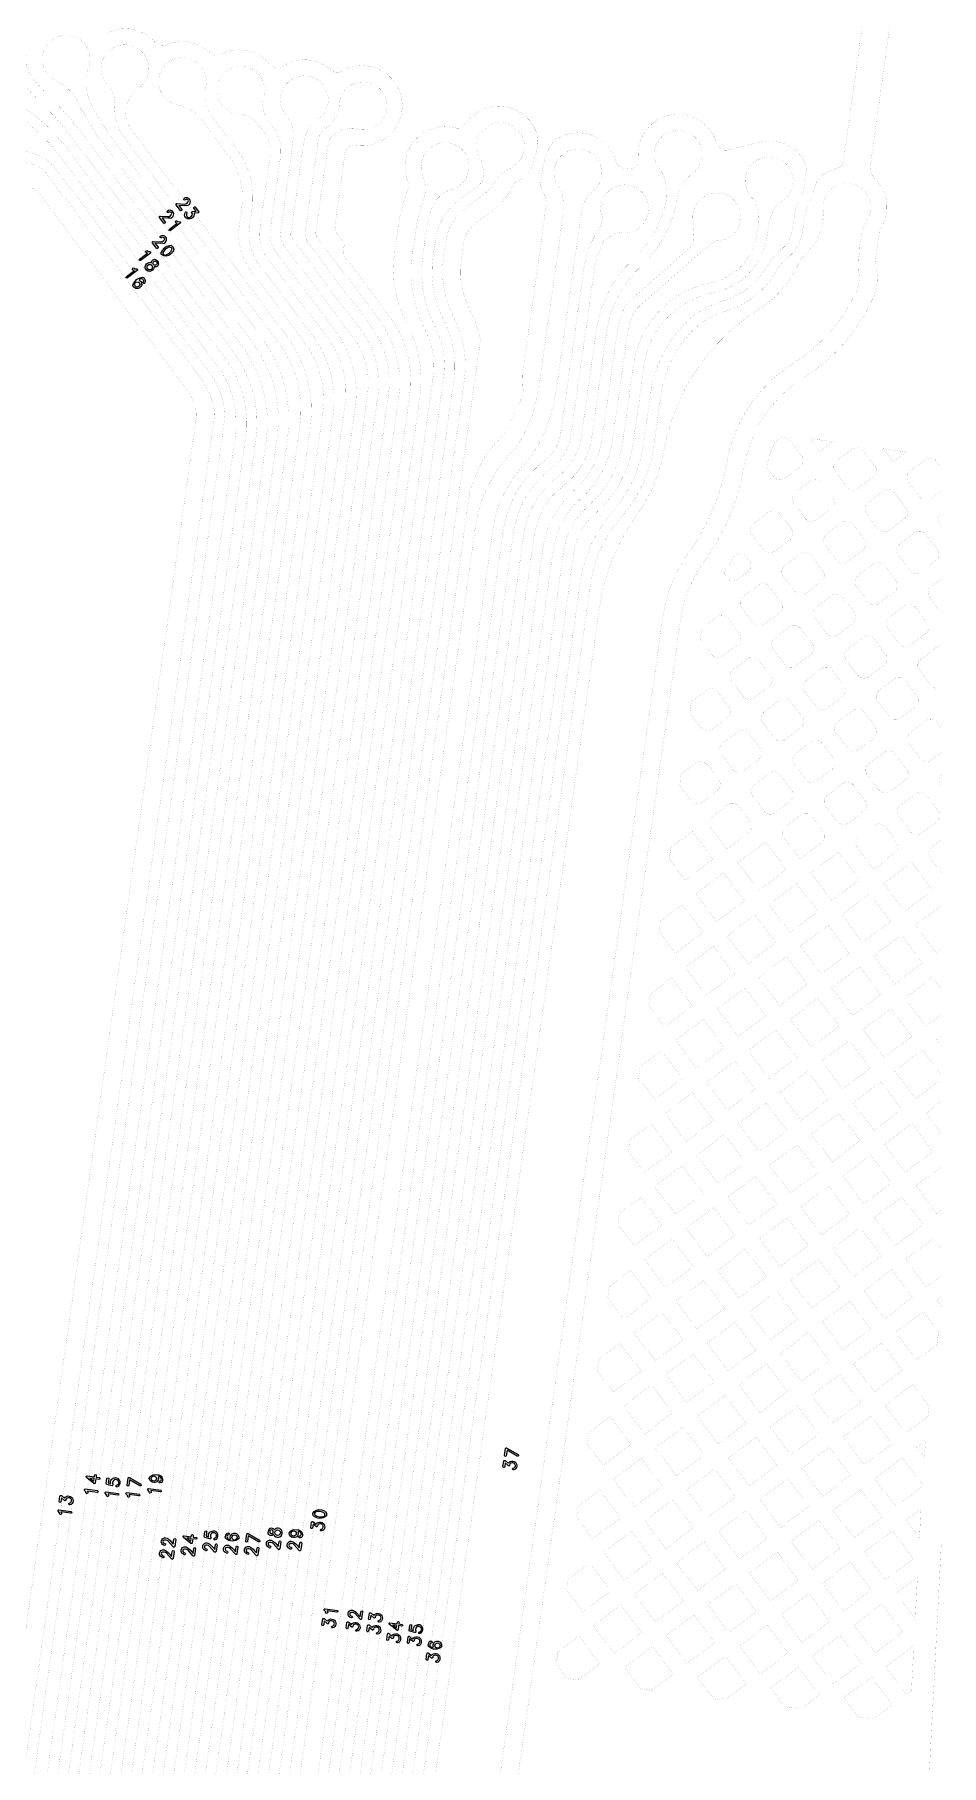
# Model space of a CAD drawing. Extents: x 150 to 463, y 50 to 272.
# Drawn here: x 237.95 to 253.57, y 217.17 to 246.99 of the extents above; entities that cross this region are included whole.
import ezdxf

# ---------------------------------------------------------------- set-up
doc = ezdxf.new("R2010")
doc.units = 0
doc.layers.add('a_area', color=4, linetype='Continuous')

# ---------------------------------------------------------------- blocks, each defined once
blk = doc.blocks.new('PAD_R4')
at = {"layer": 'a_area', "const_width": 0.5}
blk.add_lwpolyline([(0.25, 0, 1), (-0.25, 0, 1)], format="xyb", close=True, dxfattribs=at)

msp = doc.modelspace()

# ---------------------------------------------------------------- linework, layer by layer
at = {"layer": 'a_area'}
for p, q in [((240.271, 243.635), (240.407, 243.737)), ((239.756, 243.12), (239.892, 243.222)), ((239.531, 242.82), (239.667, 242.922)), ((238.902, 222.116), (238.967, 222.063)), ((240.573, 221.084), (240.638, 221.03)), ((244.12, 219.587), (244.185, 219.533))]:
    msp.add_line(p, q, dxfattribs=at)
at = {"layer": 'a_area', "const_width": 0.001}
for points in [[(222.079, 212.139), (222.079, 249.08), (253.574, 249.08), (253.574, 212.139), (222.079, 212.139), (222.079, 222.376), (222.331, 222.34), (222.487, 222.458), (222.126, 222.937), (222.079, 222.902)], [(251.315, 240.028), (251.485, 239.802), (251.711, 239.972)], [(251.711, 239.972), (251.315, 240.028)], [(252.576, 239.851), (252.746, 239.625), (252.971, 239.795)], [(252.971, 239.795), (252.576, 239.851)], [(253.574, 231.235), (253.574, 230.551)], [(253.574, 230.551), (253.426, 230.747), (252.947, 230.386), (253.308, 229.907), (253.574, 230.108)], [(253.574, 230.108), (253.574, 229.732), (253.489, 229.668), (253.574, 229.554), (253.574, 229.055)], [(253.574, 229.055), (253.249, 229.487), (252.77, 229.126), (253.13, 228.647), (253.574, 228.981)], [(253.574, 228.981), (253.574, 228.605), (253.311, 228.407), (253.574, 228.058), (253.574, 227.478), (253.134, 227.147), (253.495, 226.668), (253.574, 226.728)], [(253.574, 226.728), (253.574, 226.064)], [(253.574, 226.064), (253.436, 226.248), (252.957, 225.887), (253.318, 225.407), (253.574, 225.6)], [(253.574, 225.6), (253.574, 225.224), (253.499, 225.168), (253.574, 225.068), (253.574, 221.005), (253.109, 212.139), (245.599, 212.139)], [(253.305, 222.769), (253.144, 222.647)], [(253.144, 222.647), (253.28, 222.467)], [(253.223, 221.58), (252.967, 221.387)], [(253.197, 221.082), (253.223, 221.58)], [(252.967, 221.387), (253.197, 221.082)], [(253.161, 220.406), (252.79, 220.127)], [(253.123, 219.684), (253.161, 220.406)], [(252.79, 220.127), (253.123, 219.684)]]:
    msp.add_lwpolyline(points, dxfattribs=at)
for points in [[(252.355, 248.181), (251.886, 244.794, -0.254355), (251.79, 244.687, 0.057659), (251.64, 244.634, -0.021726), (251.616, 244.623, 0.238778), (251.393, 244.368, -0.099744), (251.295, 244.073, 0.095492), (251.22, 243.856), (251.183, 243.595, -0.198895), (250.909, 243.13, 0.107629), (250.757, 242.953, -0.199648), (249.842, 242.216, 0.090316), (249.409, 241.999, 0.167482), (248.76, 240.902), (248.618, 239.891, -0.147201), (248.053, 238.667, 0.147247), (247.531, 237.537), (243.962, 212.139)], [(245.599, 212.139), (249.08, 236.909, -0.126802), (249.502, 237.929, -0.015311), (249.509, 237.939, 0.112815), (250.179, 239.558, -0.105521), (250.521, 240.416, -0.038906), (250.539, 240.439, -0.028088), (250.547, 240.454, -0.103756), (251.209, 241.076, 0.143644), (252.391, 242.435, 0.181216), (252.434, 243.038, -0.055429), (252.432, 243.072), (252.505, 243.595, -0.061116), (252.518, 243.63, 0.362948), (252.425, 244.51, -0.198728), (252.351, 244.728), (252.82, 248.115, -0.357333), (252.972, 248.23), (253.574, 248.146), (253.574, 239.523)], [(238.354, 246.175, -2.598127), (238.864, 246.389)], [(240.385, 212.139), (244.41, 240.778, 0.198914), (244.055, 242.149), (243.283, 243.173, -0.20074), (243.266, 243.24), (243.286, 243.384), (243.173, 243.534, -0.16239), (243.126, 243.718), (243.301, 244.968, -0.441297), (243.497, 245.077, 1.409614), (243.242, 246.355, -0.328666), (243.062, 246.373, 0.345531), (242.212, 246.437, -0.387698), (242.008, 246.468, 0.356786), (241.153, 246.647, -0.324795), (240.975, 246.673, 0.307564), (240.212, 246.807, -0.333393), (240.033, 246.848, 0.347755), (239.193, 247.013, -0.328118)], [(236.681, 246.827, 0.149407), (236.789, 246.403, -0.050757), (236.797, 246.385, 0.124576), (237.322, 245.974, -0.127123), (238.491, 245.043), (241.229, 241.41, -0.198994), (241.583, 240.042), (237.661, 212.139), (237.479, 212.139), (241.404, 240.067, 0.198994), (241.085, 241.301), (238.347, 244.935, 0.127158), (237.248, 245.81, -0.122217), (236.663, 246.265, -0.174364), (236.617, 246.311, -0.03412), (236.608, 246.321, 0.138379), (236.259, 246.588)], [(237.802, 246.634, 0.202255), (237.883, 246.282, -0.115087), (237.904, 246.243, 0.024072), (238.223, 245.9, -0.038212), (238.734, 245.322), (241.517, 241.625, -0.19878), (241.939, 239.992), (238.024, 212.139), (237.843, 212.139), (241.761, 240.017, 0.198781), (241.373, 241.517), (238.59, 245.213, 0.038246), (238.098, 245.772, -0.024245), (237.764, 246.13, -0.137277), (237.725, 246.166, 0.143442), (237.44, 246.334, -0.021928), (237.404, 246.332)], [(239.236, 246.087, -3.175512), (239.706, 246.041)], [(238.864, 246.389, 0.193341), (238.923, 245.787, -0.063713), (238.928, 245.763, 0.028657), (239.248, 245.247), (241.851, 241.782, -0.198499), (242.306, 240.019), (238.387, 212.139), (238.206, 212.139), (242.128, 240.044, 0.198497), (241.707, 241.674), (239.101, 245.143, -0.028722), (238.77, 245.677, -0.106603), (238.744, 245.709, -0.027283), (238.7, 245.81, -0.002072), (238.68, 245.849, 0.137625), (238.354, 246.175)], [(240.462, 245.767, -2.931077), (240.884, 246.042)], [(241.497, 245.618, -3.208678), (241.885, 245.88)], [(238.569, 212.139), (242.518, 240.24, 0.198694), (242.142, 241.696), (239.492, 245.213, -0.183063), (239.331, 245.763, 0.16475), (239.236, 246.087)], [(239.706, 246.041, 0.171336), (239.523, 245.731, -0.096252), (239.509, 245.697, 0.161884), (239.635, 245.321), (242.286, 241.804, -0.198696), (242.696, 240.215), (238.751, 212.139), (238.569, 212.139)], [(240.884, 246.042, 0.170312), (240.943, 245.683, -0.131683), (240.964, 245.637), (241.428, 245.021, -0.198914), (241.696, 243.983), (241.651, 243.662, 0.19832), (241.815, 243.028), (242.738, 241.803, -0.198834), (243.091, 240.437), (239.114, 212.139), (238.932, 212.139)], [(242.312, 245.565, -3.202804), (242.776, 245.493)], [(243.196, 245.752, -3.09267), (243.485, 245.365)], [(238.932, 212.139), (242.913, 240.462, 0.198834), (242.594, 241.695), (241.672, 242.92, -0.198323), (241.473, 243.687), (241.518, 244.008, 0.198913), (241.284, 244.913), (240.812, 245.54, -0.123435), (240.78, 245.575, 0.156294), (240.462, 245.767)], [(241.885, 245.88, 0.168116), (241.95, 245.526), (242.02, 245.444, -0.215053), (242.185, 244.879), (242.007, 243.613, 0.198086), (242.103, 243.245), (243.147, 241.859, -0.199), (243.475, 240.59), (239.477, 212.139), (239.295, 212.139)], [(240.022, 212.139), (244.046, 240.77, 0.198847), (243.733, 241.979), (242.678, 243.378, -0.198919), (242.617, 243.614), (242.834, 245.16, -0.200968), (242.963, 245.376, 0.014353), (242.991, 245.398), (243.038, 245.434, -0.166947), (243.079, 245.482, -0.005042), (243.091, 245.492, 0.140065), (243.196, 245.752)], [(241.475, 212.139), (245.633, 241.731, 0.067843), (245.438, 242.275, -0.156349), (245.299, 243.083), (245.34, 243.379, -0.199025), (245.555, 243.743), (245.835, 243.955, 0.120692), (246.191, 244.389, -0.034911), (246.203, 244.406, -0.180988), (246.244, 244.446, 0.186325), (246.53, 244.729, -0.058071), (246.603, 244.996, 0.157053), (246.584, 245.333, -0.022517), (246.572, 245.357, 0.066875), (246.472, 245.512, 0.048422), (246.392, 245.582, -0.12165), (246.367, 245.612, 0.435499), (245.37, 245.444, -0.325109), (245.201, 245.38, 0.613269), (244.376, 244.467, -0.149605), (244.373, 244.291, 0.061644), (244.218, 243.717), (244.138, 243.124, 0.141499), (244.349, 242.036, -0.075484), (244.356, 242.015, -0.162151), (244.588, 240.753), (240.567, 212.139)], [(239.295, 212.139), (243.297, 240.615, 0.199), (243.003, 241.751), (241.959, 243.137, -0.198122), (241.829, 243.638), (242.007, 244.904, 0.214993), (241.884, 245.327), (241.715, 245.523, -0.052384), (241.7, 245.532, 0.12115), (241.497, 245.618)], [(239.659, 212.139), (243.687, 240.8, 0.198632), (243.434, 241.777), (242.246, 243.354, -0.198085), (242.186, 243.589), (242.4, 245.118, -0.097076), (242.399, 245.156, 0.194163), (242.312, 245.565)], [(242.776, 245.493, 0.139632), (242.602, 245.221, -0.033034), (242.591, 245.122, -0.097792), (242.578, 245.087), (242.364, 243.564, 0.197662), (242.39, 243.462), (243.578, 241.886, -0.198643), (243.865, 240.775), (239.84, 212.139), (239.659, 212.139)], [(243.78, 212.139), (247.353, 237.562, -0.147295), (247.919, 238.786, 0.147133), (248.439, 239.916), (248.583, 240.935, -0.168807), (249.299, 242.141, -0.090909), (249.792, 242.389, 0.199495), (250.599, 243.039, -0.107619), (250.801, 243.273, 0.198674), (251.005, 243.62), (251.042, 243.882, -0.095702), (251.139, 244.163, 0.119419), (251.219, 244.437), (251.242, 244.597, 0.183894), (251.181, 244.857, 0.321865), (250.424, 245.129), (249.879, 244.997, -0.240595), (249.749, 245.042, -0.093678), (249.694, 245.141, 0.90461), (248.353, 244.843, -0.479411), (248.186, 244.673, 0.023598), (248.121, 244.677, -0.334323), (247.975, 244.789, 0.477635), (246.99, 245.216, -0.057201), (246.925, 245.191, 0.13729), (246.706, 244.69), (246.665, 244.396, 0.04015), (246.688, 244.322, -0.088286), (246.694, 244.294, 0.027699), (246.732, 244.227, -0.141815), (246.768, 244.064), (246.443, 241.755, -0.133387), (246.444, 241.712, 0.006987), (246.426, 241.632), (246.366, 241.208, 0.022688), (246.361, 240.941, -0.22217), (246.269, 240.604, 0.007732), (246.228, 240.524, -0.035794), (246.104, 240.24, 0.003904), (246.088, 240.198, -0.152292), (246.059, 240.159, -0.060434), (245.934, 239.991, 0.023509), (245.772, 239.804, -0.047074), (245.75, 239.785, 0.05968), (245.447, 239.112), (241.656, 212.139)], [(245.64, 244.821, -2.880538), (246.13, 244.677)], [(237.451, 245.178, 0.165131), (237.807, 244.973, -0.114652), (237.849, 244.959, -0.145934), (238.247, 244.753, -0.076873), (238.267, 244.734), (240.941, 241.193, -0.117916), (241.218, 240.56, -0.079279), (241.221, 240.353), (237.256, 212.139), (237.075, 212.139), (241.043, 240.378, 0.079581), (241.04, 240.529, 0.117769), (240.798, 241.085), (238.137, 244.609, -0.027576), (238.13, 244.616, 0.148134), (237.821, 244.781, -0.11316), (237.777, 244.78, 0.164946), (237.378, 244.679, -0.194709), (237.091, 244.563)], [(243.485, 245.365, 0.161682), (243.174, 245.311), (243.07, 245.231, 0.199881), (243.012, 245.134), (242.795, 243.589, 0.198941), (242.822, 243.487), (243.876, 242.087, -0.198851), (244.224, 240.745), (240.203, 212.139), (240.022, 212.139)], [(248.745, 244.635, -2.734589), (249.275, 244.587)], [(244.623, 244.604, -2.551553), (245.1, 244.309, 0.248004), (244.771, 243.93, -0.120909), (244.754, 243.895, 0.03268), (244.703, 243.648), (244.636, 243.174, 0.15634), (244.844, 241.966, -0.095432), (245.003, 241.432, -0.051984), (244.989, 241.022), (240.93, 212.139), (240.748, 212.139)], [(247, 244.332, -2.695254), (247.533, 244.257)], [(250.34, 244.15, -3.167343), (250.812, 244.109)], [(240.748, 212.139), (244.811, 241.047, 0.051877), (244.824, 241.419, 0.094533), (244.684, 241.883, -0.156314), (244.458, 243.199), (244.524, 243.673, -0.063537), (244.665, 244.188, 0.170159), (244.629, 244.583, -0.066397), (244.623, 244.604)], [(241.111, 212.139), (245.175, 241.055, 0.156407), (245.004, 242.049, -0.156295), (244.814, 243.152), (244.856, 243.447, -0.19895), (245.261, 244.133), (245.565, 244.363, 0.056227), (245.66, 244.453, 0.162439), (245.64, 244.821)], [(246.13, 244.677, 0.14131), (245.921, 244.519, -0.05789), (245.908, 244.505, -0.048837), (245.817, 244.361, -0.066035), (245.673, 244.219), (245.369, 243.99, 0.198934), (245.034, 243.422), (244.992, 243.127, 0.156296), (245.164, 242.133, -0.156406), (245.353, 241.03), (241.293, 212.139), (241.111, 212.139)], [(242.69, 212.139), (246.379, 238.382, -0.198941), (246.953, 239.358, 0.198387), (247.371, 240.069), (247.629, 241.899, -0.172952), (248.268, 243.12, 0.164673), (248.841, 244.174, -0.135665), (248.84, 244.226, 0.142493), (248.745, 244.635)], [(249.275, 244.587, 0.162633), (249.029, 244.181, -0.063925), (249.021, 244.158, -0.166573), (248.39, 242.988, 0.172911), (247.807, 241.874), (247.549, 240.044, -0.198508), (247.061, 239.214, 0.198855), (246.557, 238.357), (242.872, 212.139), (242.69, 212.139)], [(237.884, 244.352, -0.131899), (238.014, 244.265), (240.551, 240.899, -0.117128), (240.736, 240.477, -0.047565), (240.737, 240.42), (236.762, 212.139)], [(241.838, 212.139), (245.543, 238.503, -0.156114), (246.158, 239.779, 0.0573), (246.321, 239.994, 0.097925), (246.636, 240.9), (247.061, 243.928, -0.080809), (247.061, 243.979, 0.154127), (247, 244.332)], [(247.533, 244.257, 0.155089), (247.377, 243.933, -0.077095), (247.363, 243.886), (246.937, 240.858, -0.097987), (246.583, 239.839, -0.057468), (246.378, 239.568, 0.155907), (245.845, 238.46), (242.146, 212.139), (241.838, 212.139)], [(247.734, 243.831, -4.066237), (248.026, 243.584)], [(249.313, 243.712, -3.31919), (249.675, 243.435)], [(243.417, 212.139), (247.064, 238.087, -0.180851), (247.485, 238.863, 0.180183), (248.083, 239.967), (248.273, 241.317, -0.320739), (249.601, 242.713, 0.320328), (250.393, 243.547), (250.424, 243.768, -0.118525), (250.422, 243.813, -0.012209), (250.429, 243.848, 0.137924), (250.34, 244.15)], [(250.812, 244.109, 0.182992), (250.613, 243.778, -0.078816), (250.603, 243.75), (250.571, 243.522, -0.320608), (249.634, 242.536, 0.320576), (248.451, 241.292), (248.262, 239.942, -0.180277), (247.603, 238.727, 0.180772), (247.242, 238.062), (243.598, 212.139), (243.417, 212.139)], [(242.327, 212.139), (246.023, 238.434, -0.198638), (246.736, 239.645, 0.198505), (247.015, 240.12), (247.414, 242.959, -0.118603), (247.7, 243.685, 0.054028), (247.734, 243.831)], [(243.054, 212.139), (246.707, 238.138, -0.180599), (247.248, 239.134, 0.180292), (247.727, 240.018), (247.985, 241.848, -0.040969), (248.045, 242.118, -0.135202), (248.264, 242.454), (249.291, 243.361), (249.313, 243.712)], [(248.026, 243.584, 0.11226), (247.757, 243.434, 0.089188), (247.592, 242.934), (247.193, 240.095, -0.198864), (246.843, 239.501, 0.198445), (246.201, 238.409), (242.509, 212.139), (242.327, 212.139)], [(249.675, 243.435), (249.441, 243.254), (248.383, 242.319, 0.135156), (248.217, 242.064, 0.040805), (248.163, 241.823), (247.905, 239.993, -0.180382), (247.366, 238.998, 0.180542), (246.886, 238.113), (243.235, 212.139), (243.054, 212.139)], [(253.574, 239.523), (253.478, 239.65, 0.353211), (253.309, 239.674), (253.036, 239.468, -0.055103), (253.031, 239.463, 0.407275), (253.009, 239.276), (253.205, 239.016, -0.055584), (253.21, 239.011, 0.406726), (253.397, 238.989), (253.574, 239.123)], [(253.574, 239.123), (253.574, 238.746, -0.018176), (253.572, 238.744, 0.407275), (253.551, 238.557), (253.574, 238.526), (253.574, 237.62), (253.4, 237.489, -0.055318), (253.395, 237.484, 0.407172), (253.373, 237.297), (253.569, 237.037, -0.049674), (253.574, 237.032), (253.574, 236.451, 0.182425), (253.483, 236.424), (253.223, 236.228, -0.055465), (253.218, 236.223, 0.407178), (253.196, 236.036), (253.392, 235.777, -0.055128), (253.397, 235.771, 0.382292), (253.574, 235.744), (253.574, 235.036)], [(253.574, 235.036), (253.498, 235.137, -0.055465), (253.493, 235.142, 0.407246), (253.306, 235.164), (253.046, 234.968, -0.055318), (253.041, 234.963, 0.407172), (253.019, 234.776), (253.215, 234.516, -0.055083), (253.22, 234.511, 0.407178), (253.407, 234.489), (253.574, 234.615)], [(253.574, 234.615), (253.574, 234.237, 0.3831), (253.561, 234.058), (253.574, 234.04), (253.574, 233.113), (253.411, 232.989, -0.055465), (253.405, 232.984, 0.407211), (253.384, 232.797), (253.574, 232.545), (253.574, 231.986), (253.124, 231.647), (253.485, 231.168), (253.574, 231.235)], [(253.28, 222.467, -0.002451), (253.305, 222.769)]]:
    msp.add_lwpolyline(points, format="xyb", dxfattribs=at)
for points in [[(244.171, 212.139), (247.68, 237.105, -0.123032), (248.339, 238.734, 0.115509), (248.785, 239.793, -0.214899), (250.445, 242.266, 0.143723), (251.106, 243.025, -0.118408), (251.265, 243.228, 0.189148), (251.545, 243.913, -1.595888), (252.272, 243.762, 0.105251), (252.16, 243.233, -0.040841), (252.159, 243.22, 0.060542), (252.147, 242.914, -0.163394), (252.11, 242.564, -0.148149), (250.999, 241.308, 0.211383), (249.874, 239.607, -0.115581), (249.232, 238.083, 0.122965), (248.774, 236.951), (245.287, 212.139)], [(250.562, 239.533), (250.684, 239.37, -0.055408), (250.689, 239.365, 0.406625), (250.876, 239.343), (251.136, 239.539, -0.054998), (251.141, 239.544, 0.406738), (251.163, 239.731), (250.956, 240.005, 0.346536), (250.79, 240.029), (250.701, 239.962, 0.061958)], [(251.748, 239.453), (251.944, 239.193, -0.055216), (251.95, 239.188, 0.406937), (252.136, 239.166), (252.397, 239.362, -0.055128), (252.402, 239.368, 0.407128), (252.424, 239.554), (252.218, 239.827, 0.353198), (252.049, 239.851), (251.775, 239.645, -0.055408), (251.77, 239.639, 0.406558)], [(251.03, 238.911), (251.226, 238.651, -0.055465), (251.231, 238.646, 0.407179), (251.418, 238.624), (251.677, 238.82, -0.055318), (251.683, 238.826, 0.406988), (251.704, 239.012), (251.509, 239.272, -0.055264), (251.503, 239.278, 0.406525), (251.317, 239.299), (251.057, 239.103, -0.055485), (251.051, 239.098, 0.406976)], [(252.29, 238.734), (252.486, 238.474, -0.055408), (252.491, 238.469, 0.406508), (252.678, 238.447), (252.938, 238.644, -0.055408), (252.943, 238.649, 0.406753), (252.965, 238.835), (252.769, 239.096, -0.054955), (252.764, 239.101, 0.406456), (252.577, 239.123), (252.317, 238.926, -0.055408), (252.312, 238.921, 0.406519)], [(250.311, 238.37), (250.507, 238.11, -0.055083), (250.512, 238.105, 0.407099), (250.699, 238.083), (250.959, 238.279, -0.054829), (250.964, 238.284, 0.406837), (250.986, 238.471), (250.79, 238.731, -0.055485), (250.785, 238.736, 0.406733), (250.598, 238.758), (250.338, 238.562, -0.070305), (250.333, 238.556, 0.406556)], [(251.571, 238.193), (251.767, 237.933, -0.055043), (251.773, 237.928, 0.406938), (251.959, 237.906), (252.219, 238.102, -0.055275), (252.224, 238.107, 0.406871), (252.246, 238.294), (252.05, 238.554, -0.05511), (252.045, 238.559, 0.40691), (251.858, 238.581), (251.598, 238.385, -0.055318), (251.593, 238.379, 0.406708)], [(252.831, 238.016), (253.027, 237.756, -0.055216), (253.033, 237.75, 0.406937), (253.219, 237.729), (253.48, 237.925, -0.055128), (253.485, 237.93, 0.406943), (253.507, 238.117), (253.311, 238.377, -0.055084), (253.305, 238.382, 0.40687), (253.119, 238.404), (252.858, 238.208, -0.055318), (252.853, 238.202, 0.406787)], [(249.858, 237.773, 0.765074), (250.047, 237.592), (250.24, 237.737, -0.054742), (250.246, 237.743, 0.406894), (250.267, 237.929), (250.213, 238, 0.520105), (249.993, 237.983, -0.014535)], [(250.853, 237.651), (251.049, 237.391, -0.055084), (251.054, 237.386, 0.406801), (251.24, 237.364), (251.5, 237.56, -0.055128), (251.506, 237.566, 0.40686), (251.527, 237.752), (251.331, 238.012, -0.055172), (251.326, 238.017, 0.407087), (251.139, 238.039), (250.88, 237.843, -0.055898), (250.874, 237.838, 0.406972)], [(252.113, 237.474), (252.309, 237.214, -0.055145), (252.314, 237.209, 0.406931), (252.501, 237.187), (252.761, 237.383, -0.055128), (252.766, 237.388, 0.406943), (252.788, 237.575), (252.592, 237.835, -0.055302), (252.586, 237.84, 0.406882), (252.4, 237.862), (252.14, 237.666, -0.055434), (252.135, 237.661, 0.406708)], [(250.134, 237.11), (250.33, 236.85, -0.055318), (250.335, 236.845, 0.407172), (250.522, 236.823), (250.782, 237.019, -0.055128), (250.787, 237.024, 0.406837), (250.809, 237.211), (250.613, 237.471, -0.055309), (250.607, 237.476, 0.40666), (250.421, 237.498), (250.161, 237.302, -0.055485), (250.156, 237.296, 0.406938)], [(251.394, 236.933), (251.59, 236.673, -0.055084), (251.595, 236.667, 0.406767), (251.782, 236.646), (252.042, 236.842, -0.054829), (252.047, 236.847, 0.406821), (252.069, 237.033), (251.873, 237.293, -0.055172), (251.868, 237.299, 0.407012), (251.681, 237.32), (251.421, 237.125, -0.055584), (251.416, 237.119, 0.407051)], [(252.654, 236.755), (252.851, 236.495, -0.055059), (252.856, 236.49, 0.407138), (253.042, 236.468), (253.302, 236.664, -0.055016), (253.308, 236.669, 0.407173), (253.329, 236.856), (253.133, 237.116, -0.055275), (253.128, 237.122, 0.407201), (252.941, 237.143), (252.681, 236.947, -0.055083), (252.676, 236.942, 0.407172)], [(249.417, 236.566), (249.611, 236.308, -0.055458), (249.617, 236.303, 0.406865), (249.803, 236.281), (250.063, 236.477, -0.055016), (250.068, 236.482, 0.406871), (250.09, 236.669), (249.894, 236.929, -0.055172), (249.889, 236.934, 0.406989), (249.702, 236.956), (249.444, 236.762)], [(250.676, 236.391), (250.871, 236.131, -0.055157), (250.877, 236.126, 0.406791), (251.063, 236.104), (251.323, 236.3, -0.055083), (251.329, 236.305, 0.406787), (251.35, 236.492), (251.154, 236.752, -0.054998), (251.149, 236.757, 0.406977), (250.962, 236.779), (250.703, 236.583, -0.055584), (250.697, 236.578, 0.407051)], [(251.936, 236.214), (252.132, 235.953, -0.055084), (252.137, 235.948, 0.406767), (252.324, 235.927), (252.584, 236.122, -0.055145), (252.589, 236.128, 0.406793), (252.611, 236.314), (252.415, 236.575, -0.055172), (252.409, 236.58, 0.407017), (252.223, 236.602), (251.963, 236.406, -0.055723), (251.957, 236.401, 0.406938)], [(249.957, 235.85), (250.153, 235.59, -0.055434), (250.158, 235.584, 0.406445), (250.345, 235.563), (250.605, 235.759, -0.054869), (250.61, 235.764, 0.407006), (250.632, 235.95), (250.436, 236.21, -0.055103), (250.43, 236.216, 0.407286), (250.244, 236.237), (249.984, 236.042, -0.055478), (249.979, 236.036, 0.40672)], [(251.217, 235.672), (251.413, 235.412, -0.055155), (251.419, 235.407, 0.406791), (251.605, 235.385), (251.865, 235.581, -0.055083), (251.87, 235.586, 0.406797), (251.892, 235.773), (251.696, 236.033, -0.05517), (251.691, 236.039, 0.407012), (251.504, 236.06), (251.244, 235.864, -0.055584), (251.239, 235.859, 0.407016)], [(252.478, 235.495), (252.673, 235.235, -0.055275), (252.679, 235.23, 0.407172), (252.865, 235.208), (253.125, 235.404, -0.055083), (253.131, 235.409, 0.407213), (253.152, 235.596), (252.956, 235.856, -0.055275), (252.951, 235.861, 0.407241), (252.764, 235.883), (252.505, 235.687, -0.055465), (252.499, 235.682, 0.407202)], [(249.24, 235.306), (249.434, 235.048, -0.055216), (249.44, 235.043, 0.406904), (249.626, 235.021), (249.886, 235.217, -0.05487), (249.891, 235.222, 0.406937), (249.913, 235.409), (249.717, 235.669, -0.05511), (249.712, 235.674, 0.406916), (249.525, 235.696), (249.267, 235.501)], [(250.498, 235.131), (250.695, 234.871, -0.055465), (250.7, 234.865, 0.407138), (250.887, 234.844), (251.147, 235.039, -0.055083), (251.152, 235.045, 0.406837), (251.174, 235.231), (250.977, 235.492, -0.055408), (250.972, 235.497, 0.40666), (250.785, 235.519), (250.525, 235.323, -0.055485), (250.52, 235.317, 0.406938)], [(251.759, 234.953), (251.955, 234.693, -0.055128), (251.96, 234.688, 0.407178), (252.147, 234.666), (252.407, 234.862, -0.055083), (252.412, 234.868, 0.407201), (252.434, 235.054), (252.238, 235.314, -0.055083), (252.232, 235.319, 0.407286), (252.046, 235.341), (251.786, 235.145, -0.055465), (251.781, 235.14, 0.407178)], [(249.78, 234.589), (249.976, 234.329, -0.055016), (249.981, 234.324, 0.407138), (250.168, 234.302), (250.428, 234.498, -0.055016), (250.433, 234.503, 0.407173), (250.455, 234.69), (250.259, 234.95, -0.055103), (250.253, 234.955, 0.407286), (250.067, 234.977), (249.807, 234.781, -0.055584), (249.802, 234.776, 0.407162)], [(251.04, 234.412), (251.236, 234.152, -0.055275), (251.241, 234.147, 0.407162), (251.428, 234.125), (251.688, 234.321, -0.055083), (251.693, 234.326, 0.407213), (251.715, 234.513), (251.519, 234.773, -0.055275), (251.514, 234.778, 0.407251), (251.327, 234.8), (251.067, 234.604, -0.055465), (251.062, 234.598, 0.407202)], [(249.063, 234.045), (249.257, 233.787, -0.055584), (249.262, 233.782, 0.407132), (249.449, 233.76), (249.709, 233.956, -0.055103), (249.714, 233.962, 0.40724), (249.736, 234.148), (249.54, 234.409, -0.055228), (249.535, 234.414, 0.407355), (249.348, 234.436), (249.09, 234.241)], [(252.3, 234.235), (252.496, 233.975, -0.055393), (252.502, 233.97, 0.407134), (252.688, 233.948), (252.948, 234.144, -0.055318), (252.953, 234.149, 0.407201), (252.975, 234.336), (252.779, 234.596, -0.055083), (252.774, 234.601, 0.407207), (252.587, 234.623), (252.327, 234.427, -0.055275), (252.322, 234.421, 0.407241)], [(250.322, 233.87), (250.518, 233.61, -0.055275), (250.523, 233.605, 0.407162), (250.71, 233.583), (250.969, 233.779, -0.055083), (250.975, 233.785, 0.407201), (250.996, 233.971), (250.801, 234.231, -0.055083), (250.795, 234.236, 0.407286), (250.608, 234.258), (250.349, 234.062, -0.055584), (250.343, 234.057, 0.407172)], [(251.582, 233.693), (251.778, 233.433, -0.055318), (251.783, 233.428, 0.407172), (251.97, 233.406), (252.23, 233.602, -0.055083), (252.235, 233.608, 0.407207), (252.257, 233.794), (252.061, 234.054, -0.055275), (252.055, 234.059, 0.407252), (251.869, 234.081), (251.609, 233.885, -0.055465), (251.604, 233.88, 0.407168)], [(252.842, 233.516), (253.038, 233.256, -0.055083), (253.043, 233.251, 0.407178), (253.23, 233.229), (253.49, 233.425, -0.055083), (253.495, 233.43, 0.407207), (253.517, 233.617), (253.321, 233.877, -0.055083), (253.315, 233.882, 0.407178), (253.129, 233.904), (252.869, 233.708, -0.055083), (252.864, 233.703, 0.407178)], [(249.603, 233.328), (249.881, 232.959), (250.251, 233.238, -0.055103), (250.256, 233.243, 0.407207), (250.278, 233.43), (250.082, 233.69, -0.055103), (250.077, 233.695, 0.407286), (249.89, 233.717), (249.63, 233.52, -0.05554), (249.624, 233.515, 0.407251)], [(250.863, 233.152), (251.142, 232.782), (251.511, 233.061, -0.055128), (251.516, 233.066, 0.407161), (251.538, 233.253), (251.342, 233.513, -0.055016), (251.337, 233.518, 0.407246), (251.15, 233.539), (250.89, 233.344, -0.055275), (250.885, 233.338, 0.407162)], [(252.123, 232.975), (252.402, 232.605), (252.771, 232.884, -0.055318), (252.776, 232.889, 0.407173), (252.798, 233.076), (252.602, 233.335, -0.055083), (252.597, 233.341, 0.40724), (252.41, 233.362), (252.15, 233.167, -0.055275), (252.145, 233.161, 0.407241)], [(252.603, 223.366), (252.963, 222.887), (253.344, 223.174, -0.001478), (253.363, 223.354), (253.082, 223.727)], [(249.373, 218.679), (249.651, 218.311), (249.737, 218.298), (249.737, 218.299, -0.113693), (249.871, 218.321), (249.89, 218.318), (250.214, 218.561), (249.853, 219.04)]]:
    msp.add_lwpolyline(points, format="xyb", close=True, dxfattribs=at)
at = {"layer": 'a_area'}
for points in [[(240.312, 243.904, 0.570578), (240.255, 243.923, -1), (240.237, 243.946)], [(240.388, 244.053, -0.64608), (240.401, 244.077), (240.531, 244.068, 0.34225), (240.6, 244.121)], [(240.432, 244.045), (240.484, 243.975, -1), (240.46, 243.957), (240.388, 244.053)], [(240.6, 244.121, 0.570578), (240.542, 244.139, -1), (240.524, 244.163)], [(240.733, 243.944), (240.693, 243.998, -1), (240.717, 244.016), (240.773, 243.94, -0.602424), (240.762, 243.916), (240.695, 243.911, -1.034183), (240.53, 243.882)], [(240.615, 243.838, 0.372877), (240.668, 243.898), (240.655, 243.915, -0.601247), (240.666, 243.939), (240.733, 243.944)], [(240.101, 243.836, -0.64608), (240.114, 243.86), (240.244, 243.852, 0.34225), (240.312, 243.904)], [(240.144, 243.828), (240.197, 243.758, -1), (240.173, 243.74), (240.101, 243.836)], [(240.385, 243.745, -1.522497), (240.412, 243.766), (240.449, 243.764, -0.705229), (240.457, 243.737), (240.289, 243.611, -1), (240.271, 243.635)], [(240.407, 243.737, -0.070513), (240.403, 243.738), (240.385, 243.745)], [(240.533, 243.902, -0.077176), (240.535, 243.907), (240.545, 243.926, -1), (240.572, 243.911, 0.63786), (240.615, 243.838)], [(239.978, 243.401, -0.64608), (239.991, 243.425), (240.121, 243.416, 0.342041), (240.189, 243.468)], [(240.021, 243.393), (240.074, 243.323, -1), (240.05, 243.305), (239.978, 243.401)], [(240.189, 243.468, 0.57086), (240.132, 243.487, -1), (240.114, 243.511)], [(240.299, 243.354, -0.515628), (240.33, 243.245), (240.295, 243.208, -0.397534), (240.132, 243.197), (240.125, 243.223)], [(239.869, 243.231, -1.522963), (239.897, 243.251), (239.934, 243.249, -0.698375), (239.942, 243.222), (239.774, 243.096, -1), (239.756, 243.12)], [(239.854, 242.99, -0.455621), (239.959, 243.055, -0.48743), (240.029, 243.114)], [(240.029, 243.114, -0.463556), (240.07, 243.002, -0.322238), (240.01, 242.987, -0.994723), (239.854, 242.983, -0.129034), (239.854, 242.99)], [(239.892, 243.222, -0.067534), (239.888, 243.223), (239.869, 243.231)], [(240.317, 243.288, 0.506707), (240.261, 243.323), (240.22, 243.301), (240.198, 243.285), (240.166, 243.251, 0.507255), (240.184, 243.188)], [(239.645, 242.931, -1.522963), (239.672, 242.952), (239.709, 242.949, -0.698375), (239.717, 242.923), (239.549, 242.796, -1), (239.531, 242.82)], [(239.667, 242.922, -0.067534), (239.663, 242.923), (239.645, 242.931)], [(239.849, 242.707, -1.486942), (239.831, 242.735, 0.775184), (239.747, 242.754)], [(239.747, 242.754, -0.047633), (239.749, 242.753, -0.581967), (239.766, 242.633)], [(239.766, 242.633, -0.603098), (239.64, 242.67, -0.128604), (239.64, 242.677)], [(246.046, 222.505), (246.063, 222.624, -0.542646), (246.085, 222.634), (246.281, 222.52, -1), (246.266, 222.494), (246.089, 222.597)], [(246.089, 222.597), (246.076, 222.501, -1), (246.046, 222.505)], [(239.922, 222.116, -0.374445), (240.066, 222.172, -0.585403), (240.143, 222.045, -0.205627), (240.134, 222.038), (240.113, 222.032)], [(246.019, 222.314), (246.032, 222.407, -0.603455), (246.057, 222.416), (246.108, 222.372, -1.209461), (246.225, 222.262)], [(246.058, 222.376), (246.049, 222.31, -1), (246.019, 222.314)], [(246.216, 222.368, 0.373087), (246.137, 222.362), (246.134, 222.341, -0.603455), (246.109, 222.332), (246.058, 222.376)], [(246.225, 222.262), (246.204, 222.257, -1), (246.196, 222.285, 0.637625), (246.216, 222.368)], [(238.808, 221.903, -0.708135), (238.821, 221.928), (239.029, 221.899, -1), (239.025, 221.869), (238.857, 221.893)], [(238.867, 221.871, -1.522871), (238.833, 221.876), (238.808, 221.903)], [(238.857, 221.893, -0.06787), (238.859, 221.89), (238.867, 221.871)], [(239.165, 221.853, -0.708135), (239.178, 221.878), (239.386, 221.849, -1), (239.381, 221.819), (239.214, 221.843)], [(239.183, 222.023), (239.195, 222.107, -1), (239.224, 222.103), (239.214, 222.032), (239.259, 222.021, -0.523102), (239.338, 222.119)], [(239.38, 222.076, 0.82018), (239.297, 222.009, -0.738814), (239.282, 221.985), (239.194, 222.006, -0.393889), (239.183, 222.023)], [(239.367, 221.965, -1), (239.36, 221.994, 0.637678), (239.38, 222.076)], [(239.542, 221.994), (239.559, 222.113, -0.542646), (239.581, 222.123), (239.777, 222.009, -1), (239.762, 221.983), (239.585, 222.086)], [(239.585, 222.086), (239.572, 221.99, -1), (239.542, 221.994)], [(239.899, 221.913, -0.708135), (239.912, 221.938), (240.12, 221.909, -1), (240.116, 221.879), (239.948, 221.902)], [(239.958, 221.881, -1.522871), (239.923, 221.885), (239.899, 221.913)], [(240.074, 222.138, -0.595793), (240.001, 222.038, -0.357795), (239.923, 222.11, -0.09746), (239.922, 222.116)], [(239.948, 221.902, -0.06787), (239.95, 221.899), (239.958, 221.881)], [(240.113, 222.032, -1.486735), (240.12, 222.065, 0.77583), (240.074, 222.138)], [(238.371, 221.712), (238.384, 221.805, -0.603455), (238.409, 221.814), (238.46, 221.77, -1.205811), (238.577, 221.66)], [(238.41, 221.774), (238.401, 221.708, -1), (238.371, 221.712)], [(238.568, 221.766, 0.372856), (238.489, 221.76), (238.486, 221.739, -0.603455), (238.461, 221.73), (238.41, 221.774)], [(238.577, 221.66), (238.556, 221.655, -1), (238.548, 221.684, 0.637678), (238.568, 221.766)], [(239.223, 221.821, -1.522871), (239.189, 221.826), (239.165, 221.853)], [(239.214, 221.843, -0.06787), (239.216, 221.84), (239.223, 221.821)], [(239.526, 221.841, -0.708135), (239.539, 221.866), (239.747, 221.837, -1), (239.743, 221.807), (239.575, 221.831)], [(239.585, 221.809, -1.522871), (239.55, 221.814), (239.526, 221.841)], [(239.575, 221.831, -0.06787), (239.577, 221.828), (239.585, 221.809)], [(238.353, 221.543, -0.708135), (238.366, 221.568), (238.574, 221.538, -1), (238.57, 221.509), (238.402, 221.532)], [(238.411, 221.51, -1.522871), (238.377, 221.515), (238.353, 221.543)], [(238.402, 221.532, -0.06787), (238.404, 221.529), (238.411, 221.51)], [(242.708, 221.262), (242.721, 221.355, -0.603455), (242.746, 221.364), (242.797, 221.32, -1.209461), (242.913, 221.21)], [(242.747, 221.324), (242.737, 221.257, -1), (242.708, 221.262)], [(242.742, 221.504, -0.384843), (242.89, 221.567, -0.47451), (242.977, 221.465)], [(242.977, 221.465, -0.401574), (242.748, 221.471), (242.742, 221.498, -0.09746), (242.742, 221.504)], [(242.905, 221.316, 0.373087), (242.826, 221.31), (242.823, 221.289, -0.603455), (242.798, 221.28), (242.747, 221.324)], [(242.913, 221.21), (242.893, 221.204, -1), (242.885, 221.233, 0.637625), (242.905, 221.316)], [(240.131, 221.014, -0.687973), (240.242, 221.072), (240.269, 221.051, -0.051278), (240.272, 221.049), (240.337, 220.975)], [(240.188, 220.956, -0.325508), (240.132, 221.006, -0.1371), (240.131, 221.014)], [(240.164, 221.04, 0.570256), (240.192, 220.986, -1), (240.188, 220.956)], [(240.337, 220.975), (240.349, 221.061, -1), (240.379, 221.057), (240.362, 220.938, -0.647358), (240.336, 220.93), (240.25, 221.028, 0.340926), (240.164, 221.04)], [(240.844, 220.925, -0.537233), (240.93, 220.997, -0.132538), (241.051, 220.886)], [(240.87, 221.108), (240.882, 221.192, -1), (240.912, 221.188), (240.902, 221.117), (240.946, 221.106, -0.523102), (241.026, 221.204)], [(241.067, 221.161, 0.82018), (240.984, 221.094, -0.738814), (240.969, 221.07), (240.882, 221.091, -0.393889), (240.87, 221.108)], [(241.051, 220.886), (241.063, 220.972, -1), (241.093, 220.968), (241.076, 220.849, -0.647166), (241.05, 220.842), (240.964, 220.939, 0.341906), (240.878, 220.951)], [(241.055, 221.05, -1), (241.047, 221.079, 0.637678), (241.067, 221.161)], [(241.471, 221.077, -0.42081), (241.24, 221.078), (241.234, 221.104, -0.09746), (241.234, 221.11)], [(241.281, 221.169, -1.487019), (241.274, 221.136, 0.775121), (241.321, 221.063)], [(241.629, 221.122), (241.615, 221.025, -1), (241.586, 221.03)], [(241.586, 221.03), (241.602, 221.148, -0.542646), (241.625, 221.159), (241.821, 221.045, -1), (241.806, 221.019), (241.629, 221.122)], [(241.941, 220.974, -0.537233), (242.027, 221.046, -0.132538), (242.147, 220.934)], [(241.975, 220.999, 0.571291), (242.003, 220.946, -1.541042), (241.983, 220.919), (241.964, 220.931, -0.079141), (241.961, 220.934, -0.290734), (241.949, 220.948), (241.942, 220.966, -0.139173), (241.941, 220.974)], [(242.068, 221.142, -0.644263), (241.97, 221.176, -0.099457), (241.97, 221.182)], [(242.147, 220.934), (242.16, 221.021, -1), (242.189, 221.017), (242.173, 220.898, -0.647166), (242.146, 220.89), (242.06, 220.988, 0.341906), (241.975, 220.999)], [(242.056, 221.207, 0.610179), (242.004, 221.209), (242, 221.18)], [(242.301, 220.953, -0.537233), (242.387, 221.025, -0.132538), (242.508, 220.913)], [(242.484, 221.191, -0.595793), (242.411, 221.092, -0.357795), (242.332, 221.163, -0.09746), (242.332, 221.169)], [(242.332, 221.169, -0.374445), (242.476, 221.225, -0.585403), (242.553, 221.098, -0.205627), (242.543, 221.091), (242.523, 221.085)], [(242.508, 220.913), (242.52, 221, -1), (242.55, 220.996), (242.533, 220.877, -0.647166), (242.507, 220.869), (242.421, 220.967, 0.341906), (242.335, 220.978)], [(242.523, 221.085, -1.486735), (242.53, 221.118, 0.77583), (242.484, 221.191)], [(240.101, 220.806, -0.537233), (240.187, 220.878, -0.132538), (240.308, 220.767)], [(240.135, 220.832, 0.571291), (240.163, 220.778, -1.541042), (240.143, 220.752), (240.125, 220.763, -0.079141), (240.121, 220.766, -0.290734), (240.11, 220.78), (240.102, 220.798, -0.139173), (240.101, 220.806)], [(240.308, 220.767), (240.32, 220.853, -1), (240.35, 220.849), (240.333, 220.73, -0.647166), (240.307, 220.722), (240.221, 220.82, 0.341906), (240.135, 220.832)], [(240.472, 220.858, -0.537233), (240.558, 220.93, -0.132538), (240.678, 220.818)], [(240.506, 220.884, 0.571291), (240.534, 220.83, -1.541042), (240.514, 220.803), (240.495, 220.815, -0.079141), (240.492, 220.818, -0.290734), (240.48, 220.832), (240.473, 220.85, -0.139173), (240.472, 220.858)], [(240.678, 220.818), (240.691, 220.905, -1), (240.72, 220.901), (240.704, 220.782, -0.647166), (240.677, 220.774), (240.591, 220.872, 0.341906), (240.506, 220.884)], [(240.878, 220.951, 0.571291), (240.906, 220.897, -1.541042), (240.886, 220.871), (240.868, 220.882, -0.079141), (240.864, 220.885, -0.290734), (240.853, 220.899), (240.846, 220.917, -0.139173), (240.844, 220.925)], [(241.202, 220.885, -0.537233), (241.288, 220.957, -0.132538), (241.409, 220.846)], [(241.236, 220.911, 0.571291), (241.264, 220.857, -1.541042), (241.244, 220.831), (241.225, 220.842, -0.079141), (241.222, 220.845, -0.290734), (241.21, 220.859), (241.203, 220.877, -0.139173), (241.202, 220.885)], [(241.409, 220.846), (241.421, 220.932, -1), (241.45, 220.928), (241.434, 220.809, -0.647166), (241.407, 220.802), (241.321, 220.899, 0.341906), (241.236, 220.911)], [(241.562, 220.864, -0.537233), (241.648, 220.936, -0.132538), (241.769, 220.825)], [(241.596, 220.89, 0.571291), (241.624, 220.836, -1.541042), (241.604, 220.81), (241.586, 220.821, -0.079141), (241.582, 220.824, -0.290734), (241.571, 220.838), (241.563, 220.856, -0.139173), (241.562, 220.864)], [(241.769, 220.825), (241.781, 220.911, -1), (241.811, 220.907), (241.794, 220.788, -0.647166), (241.768, 220.781), (241.682, 220.878, 0.341906), (241.596, 220.89)], [(242.335, 220.978, 0.571291), (242.363, 220.925, -1.541042), (242.343, 220.898), (242.324, 220.91, -0.079141), (242.321, 220.913, -0.290734), (242.31, 220.927), (242.302, 220.945, -0.139173), (242.301, 220.953)], [(242.94, 219.839, -0.703078), (242.953, 219.864), (243.161, 219.835, -1), (243.157, 219.805), (242.989, 219.829)], [(242.998, 219.807, -1.522477), (242.964, 219.811), (242.94, 219.839)], [(242.989, 219.829, -0.07181), (242.991, 219.825), (242.998, 219.807)], [(243.35, 219.766, -0.687973), (243.462, 219.824), (243.489, 219.803, -0.051278), (243.491, 219.801), (243.557, 219.727)], [(243.384, 219.792, 0.570256), (243.412, 219.738, -1), (243.408, 219.708)], [(243.557, 219.727), (243.569, 219.813, -1), (243.599, 219.809), (243.582, 219.69, -0.647358), (243.556, 219.683), (243.47, 219.78, 0.340926), (243.384, 219.792)], [(243.703, 219.69), (243.716, 219.784, -0.603455), (243.741, 219.793), (243.792, 219.749, -1.205811), (243.908, 219.639)], [(242.899, 219.592), (242.913, 219.686, -0.603455), (242.938, 219.695), (242.989, 219.651, -1.209461), (243.105, 219.541)], [(242.938, 219.654), (242.929, 219.588, -1), (242.899, 219.592)], [(243.097, 219.646, 0.373087), (243.017, 219.641), (243.014, 219.619, -0.603455), (242.989, 219.61), (242.938, 219.654)], [(243.105, 219.541), (243.084, 219.535, -1), (243.076, 219.564, 0.637625), (243.097, 219.646)], [(243.317, 219.533), (243.331, 219.626, -0.603455), (243.355, 219.635), (243.406, 219.591, -1.209461), (243.523, 219.481)], [(243.356, 219.595), (243.347, 219.529, -1), (243.317, 219.533)], [(243.408, 219.708, -0.325508), (243.351, 219.758, -0.1371), (243.35, 219.766)], [(243.515, 219.587, 0.373087), (243.435, 219.581), (243.432, 219.56, -0.603455), (243.407, 219.551), (243.356, 219.595)], [(243.523, 219.481), (243.502, 219.476, -1), (243.494, 219.504, 0.637625), (243.515, 219.587)], [(243.713, 219.544), (243.703, 219.478, -1), (243.674, 219.482)], [(243.674, 219.482), (243.687, 219.576, -0.603455), (243.712, 219.585), (243.763, 219.541, -1.209461), (243.879, 219.431)], [(243.742, 219.752), (243.732, 219.686, -1), (243.703, 219.69)], [(243.871, 219.536, 0.373087), (243.791, 219.531), (243.788, 219.509, -0.603455), (243.763, 219.5), (243.713, 219.544)], [(243.9, 219.744, 0.372856), (243.821, 219.739), (243.818, 219.717, -0.603455), (243.793, 219.708), (243.742, 219.752)], [(243.879, 219.431), (243.858, 219.425, -1), (243.85, 219.454, 0.637625), (243.871, 219.536)], [(243.908, 219.639), (243.887, 219.633, -1), (243.88, 219.662, 0.637678), (243.9, 219.744)], [(244.401, 219.492), (244.413, 219.577, -1), (244.443, 219.573), (244.433, 219.502), (244.477, 219.491, -0.523102), (244.557, 219.589)], [(244.598, 219.546, 0.82018), (244.515, 219.479, -0.738814), (244.5, 219.455), (244.413, 219.476, -0.393889), (244.401, 219.492)], [(244.586, 219.435, -1), (244.578, 219.464, 0.637678), (244.598, 219.546)], [(244.016, 219.335), (244.029, 219.429, -0.603455), (244.054, 219.438), (244.105, 219.394, -1.209461), (244.222, 219.284)], [(244.055, 219.397), (244.046, 219.331, -1), (244.016, 219.335)], [(244.213, 219.389, 0.373087), (244.134, 219.384), (244.131, 219.362, -0.603455), (244.106, 219.353), (244.055, 219.397)], [(244.222, 219.284), (244.201, 219.278, -1), (244.193, 219.307, 0.637625), (244.213, 219.389)], [(244.372, 219.284), (244.385, 219.378, -0.603455), (244.41, 219.387), (244.461, 219.343, -1.209461), (244.578, 219.233)], [(244.411, 219.346), (244.402, 219.28, -1), (244.372, 219.284)], [(244.569, 219.338, 0.373087), (244.49, 219.333), (244.487, 219.312, -0.603455), (244.462, 219.303), (244.411, 219.346)], [(244.578, 219.233), (244.557, 219.227, -1), (244.549, 219.256, 0.637625), (244.569, 219.338)], [(244.968, 219.214, -0.42081), (244.737, 219.215), (244.73, 219.242, -0.09746), (244.73, 219.247)], [(244.778, 219.307, -1.487019), (244.771, 219.274, 0.775121), (244.817, 219.201)], [(244.695, 218.997), (244.708, 219.09, -0.603455), (244.733, 219.099), (244.784, 219.056, -1.209461), (244.9, 218.946)], [(244.734, 219.059), (244.725, 218.993, -1), (244.695, 218.997)], [(244.892, 219.051, 0.373087), (244.813, 219.046), (244.81, 219.024, -0.603455), (244.785, 219.015), (244.734, 219.059)], [(244.9, 218.946), (244.88, 218.94, -1), (244.872, 218.969, 0.637625), (244.892, 219.051)]]:
    msp.add_lwpolyline(points, format="xyb", dxfattribs=at)
for points in [[(240.568, 244.043), (240.531, 244.038), (240.432, 244.045)], [(240.28, 243.826), (240.243, 243.822), (240.144, 243.828)], [(240.157, 243.391), (240.12, 243.386), (240.021, 243.393)], [(238.967, 222.063), (238.973, 222.106), (238.902, 222.116)], [(240.638, 221.03), (240.644, 221.074), (240.573, 221.084)], [(244.185, 219.533), (244.191, 219.577), (244.12, 219.587)]]:
    msp.add_lwpolyline(points, dxfattribs=at)
at = {"layer": 'a_area', "const_width": 0.001}
for points in [[(248.885, 232.785), (249.162, 232.418), (249.641, 232.778), (249.28, 233.257), (248.913, 232.98)], [(250.062, 232.719), (250.422, 232.24), (250.902, 232.602), (250.541, 233.08)], [(251.322, 232.543), (251.683, 232.064), (252.162, 232.425), (251.801, 232.903)], [(252.582, 232.365), (252.943, 231.887), (253.422, 232.247), (253.061, 232.726)], [(249.343, 232.178), (249.704, 231.699), (250.183, 232.06), (249.822, 232.539)], [(250.603, 232.001), (250.964, 231.522), (251.443, 231.883), (251.082, 232.362)], [(251.864, 231.824), (252.225, 231.345), (252.703, 231.706), (252.343, 232.185)], [(248.708, 231.525), (248.985, 231.157), (249.464, 231.518), (249.103, 231.997), (248.736, 231.72)], [(249.885, 231.459), (250.245, 230.98), (250.724, 231.341), (250.363, 231.82)], [(251.145, 231.282), (251.506, 230.803), (251.985, 231.164), (251.624, 231.643)], [(252.405, 231.105), (252.766, 230.626), (253.245, 230.987), (252.884, 231.466)], [(249.166, 230.918), (249.527, 230.439), (250.006, 230.8), (249.645, 231.278)], [(250.426, 230.741), (250.787, 230.262), (251.266, 230.623), (250.905, 231.101)], [(251.686, 230.563), (252.047, 230.084), (252.527, 230.445), (252.166, 230.925)], [(248.531, 230.265), (248.808, 229.897), (249.287, 230.258), (248.926, 230.737), (248.559, 230.46)], [(249.707, 230.199), (250.068, 229.72), (250.547, 230.081), (250.186, 230.56)], [(250.968, 230.022), (251.329, 229.543), (251.808, 229.903), (251.446, 230.383)], [(248.989, 229.657), (249.35, 229.179), (249.829, 229.539), (249.468, 230.018)], [(252.228, 229.844), (252.589, 229.365), (253.068, 229.727), (252.707, 230.206)], [(250.249, 229.48), (250.61, 229.001), (251.089, 229.362), (250.728, 229.841)], [(251.509, 229.303), (251.87, 228.824), (252.349, 229.185), (251.988, 229.664)], [(248.354, 229.004), (248.631, 228.637), (249.11, 228.998), (248.749, 229.477), (248.382, 229.2)], [(249.53, 228.939), (249.891, 228.46), (250.37, 228.82), (250.009, 229.3)], [(250.791, 228.761), (251.152, 228.282), (251.631, 228.643), (251.27, 229.122)], [(248.811, 228.397), (249.172, 227.918), (249.652, 228.279), (249.291, 228.758)], [(252.051, 228.584), (252.412, 228.105), (252.891, 228.466), (252.53, 228.945)], [(250.072, 228.22), (250.433, 227.741), (250.912, 228.102), (250.551, 228.581)], [(248.177, 227.744), (248.454, 227.376), (248.933, 227.737), (248.571, 228.216), (248.204, 227.94)], [(251.332, 228.043), (251.693, 227.564), (252.172, 227.925), (251.811, 228.404)], [(252.592, 227.866), (252.953, 227.387), (253.432, 227.748), (253.071, 228.226)], [(249.353, 227.678), (249.714, 227.199), (250.193, 227.56), (249.832, 228.039)], [(250.614, 227.501), (250.975, 227.022), (251.453, 227.383), (251.093, 227.862)], [(251.874, 227.324), (252.235, 226.845), (252.714, 227.206), (252.353, 227.685)], [(248.634, 227.136), (248.995, 226.658), (249.474, 227.018), (249.113, 227.497)], [(249.895, 226.959), (250.255, 226.48), (250.735, 226.842), (250.374, 227.32)], [(248, 226.484), (248.277, 226.116), (248.756, 226.477), (248.395, 226.956), (248.027, 226.679)], [(251.155, 226.783), (251.516, 226.304), (251.995, 226.665), (251.634, 227.143)], [(252.415, 226.605), (252.776, 226.127), (253.255, 226.487), (252.894, 226.966)], [(249.176, 226.418), (249.537, 225.939), (250.016, 226.3), (249.655, 226.779)], [(250.436, 226.241), (250.797, 225.762), (251.276, 226.123), (250.915, 226.602)], [(251.697, 226.064), (252.058, 225.585), (252.536, 225.946), (252.176, 226.425)], [(248.457, 225.876), (248.818, 225.397), (249.297, 225.758), (248.936, 226.237)], [(249.718, 225.699), (250.078, 225.22), (250.557, 225.581), (250.196, 226.06)], [(250.978, 225.522), (251.339, 225.043), (251.818, 225.404), (251.457, 225.883)], [(247.823, 225.223), (248.1, 224.856), (248.578, 225.217), (248.218, 225.696), (247.85, 225.419)], [(248.999, 225.158), (249.36, 224.679), (249.839, 225.04), (249.478, 225.518)], [(252.238, 225.345), (252.599, 224.866), (253.078, 225.227), (252.717, 225.706)], [(250.259, 224.981), (250.62, 224.502), (251.099, 224.862), (250.738, 225.341)], [(251.519, 224.803), (251.88, 224.324), (252.36, 224.685), (251.999, 225.165)], [(248.28, 224.616), (248.641, 224.137), (249.12, 224.498), (248.759, 224.977)], [(252.78, 224.626), (253.141, 224.147), (253.496, 224.415), (253.527, 224.632), (253.259, 224.987)], [(249.54, 224.439), (249.901, 223.96), (250.38, 224.321), (250.019, 224.8)], [(250.801, 224.262), (251.162, 223.783), (251.641, 224.143), (251.279, 224.623)], [(247.646, 223.963), (247.922, 223.596), (248.401, 223.957), (248.041, 224.435), (247.673, 224.158)], [(252.061, 224.084), (252.422, 223.605), (252.901, 223.967), (252.54, 224.446)], [(248.822, 223.897), (249.183, 223.419), (249.662, 223.779), (249.301, 224.258)], [(250.082, 223.72), (250.443, 223.241), (250.922, 223.602), (250.561, 224.081)], [(248.103, 223.356), (248.464, 222.877), (248.943, 223.238), (248.582, 223.717)], [(251.342, 223.543), (251.703, 223.064), (252.182, 223.425), (251.821, 223.904)], [(249.363, 223.179), (249.725, 222.7), (250.203, 223.06), (249.842, 223.54)], [(247.468, 222.703), (247.745, 222.336), (248.224, 222.696), (247.863, 223.175), (247.496, 222.898)], [(250.624, 223.001), (250.985, 222.522), (251.464, 222.883), (251.103, 223.362)], [(251.884, 222.824), (252.245, 222.345), (252.724, 222.706), (252.363, 223.185)], [(248.645, 222.637), (249.006, 222.158), (249.485, 222.519), (249.124, 222.998)], [(249.905, 222.46), (250.266, 221.981), (250.745, 222.342), (250.384, 222.821)], [(251.165, 222.283), (251.526, 221.804), (252.005, 222.165), (251.644, 222.644)], [(247.926, 222.096), (248.287, 221.616), (248.766, 221.977), (248.405, 222.457)], [(249.187, 221.918), (249.547, 221.439), (250.026, 221.8), (249.665, 222.279)], [(252.425, 222.106), (252.786, 221.627), (253.245, 221.972), (253.247, 222.011), (252.904, 222.466)], [(247.291, 221.442), (247.568, 221.075), (248.047, 221.436), (247.686, 221.915), (247.319, 221.638)], [(250.447, 221.741), (250.808, 221.262), (251.286, 221.623), (250.926, 222.102)], [(251.707, 221.564), (252.068, 221.085), (252.547, 221.446), (252.186, 221.925)], [(248.468, 221.377), (248.829, 220.898), (249.308, 221.259), (248.947, 221.738)], [(249.728, 221.2), (250.089, 220.721), (250.568, 221.082), (250.207, 221.56)], [(250.988, 221.023), (251.349, 220.544), (251.828, 220.905), (251.467, 221.383)], [(247.749, 220.835), (248.11, 220.356), (248.589, 220.717), (248.228, 221.196)], [(249.009, 220.658), (249.37, 220.179), (249.849, 220.54), (249.488, 221.019)], [(252.248, 220.845), (252.609, 220.367), (253.088, 220.727), (252.727, 221.206)], [(250.27, 220.481), (250.63, 220.002), (251.109, 220.363), (250.748, 220.842)], [(247.114, 220.182), (247.391, 219.814), (247.87, 220.175), (247.509, 220.654), (247.142, 220.377)], [(248.29, 220.116), (248.651, 219.637), (249.131, 219.999), (248.77, 220.477)], [(251.53, 220.304), (251.891, 219.825), (252.369, 220.186), (252.009, 220.665)], [(249.551, 219.939), (249.912, 219.461), (250.391, 219.821), (250.03, 220.3)], [(250.811, 219.762), (251.172, 219.283), (251.651, 219.644), (251.29, 220.123)], [(247.572, 219.575), (247.933, 219.096), (248.411, 219.457), (248.051, 219.936)], [(252.071, 219.585), (252.432, 219.106), (252.911, 219.467), (252.55, 219.946)], [(248.832, 219.398), (249.193, 218.919), (249.672, 219.28), (249.311, 219.759)], [(250.092, 219.221), (250.453, 218.742), (250.932, 219.103), (250.571, 219.582)], [(246.937, 218.922), (247.131, 218.665), (247.324, 218.638), (247.693, 218.915), (247.332, 219.394), (246.965, 219.117)], [(248.113, 218.856), (248.391, 218.488), (248.585, 218.46), (248.953, 218.738), (248.592, 219.217)], [(251.353, 219.044), (251.713, 218.565), (252.192, 218.926), (251.832, 219.405)], [(252.613, 218.867), (252.974, 218.387), (253.059, 218.451), (253.099, 219.218), (253.092, 219.227)], [(250.634, 218.502), (250.878, 218.179), (251.151, 218.141), (251.474, 218.384), (251.113, 218.863)], [(251.894, 218.325), (252.138, 218.002), (252.411, 217.963), (252.734, 218.207), (252.373, 218.686)]]:
    msp.add_lwpolyline(points, close=True, dxfattribs=at)
at = {"layer": 'a_area'}
for points in [[(238.841, 222.127, -0.760599), (238.853, 222.153), (238.977, 222.136), (238.981, 222.163, -1), (239.01, 222.159), (239.007, 222.132), (239.061, 222.124, -1), (239.057, 222.094), (239.002, 222.102), (238.993, 222.032, -0.588818), (238.968, 222.022)], [(242.772, 221.502), (242.776, 221.483, 0.272336), (242.941, 221.46, 0.311889), (242.947, 221.507, 0.272434), (242.783, 221.531), (242.773, 221.514)], [(240.512, 221.094, -0.760599), (240.524, 221.121), (240.648, 221.104), (240.652, 221.131, -1), (240.681, 221.127), (240.678, 221.099), (240.732, 221.092, -1), (240.728, 221.062), (240.673, 221.07), (240.664, 221, -0.588818), (240.639, 220.99)], [(244.06, 219.597, -0.760599), (244.072, 219.624), (244.196, 219.607), (244.199, 219.634, -1), (244.229, 219.63), (244.225, 219.602), (244.28, 219.595, -1), (244.276, 219.565), (244.221, 219.573), (244.211, 219.503, -0.588818), (244.187, 219.493)]]:
    msp.add_lwpolyline(points, format="xyb", close=True, dxfattribs=at)
for centre, radius in [((240.022, 243.049), 0.0352), ((239.932, 242.98), 0.0474), ((239.716, 242.683), 0.045), ((240.002, 222.108), 0.0449), ((241.393, 221.093), 0.0449), ((242.136, 221.175), 0.0464), ((242.411, 221.162), 0.0449), ((244.889, 219.23), 0.0449)]:
    msp.add_circle(centre, radius, dxfattribs=at)
for centre, radius, start, end in [((240.279, 243.894), 0.0674, 271.5619, 128.3745), ((240.566, 244.11), 0.0674, 271.5619, 128.3745), ((240.545, 243.891), 0.0171, 136.2761, 208.9433), ((240.155, 243.458), 0.0674, 271.4977, 128.4237), ((240.308, 243.161), 0.193, 92.6647, 161.2871), ((240.165, 243.351), 0.164, 276.5091, 337.4514), ((239.818, 242.61), 0.191, 91.2512, 159.3147), ((239.794, 242.74), 0.0643, 329.5196, 71.7994), ((239.342, 222.04), 0.0789, 288.5514, 92.935), ((241.03, 221.125), 0.0789, 288.5514, 92.935), ((241.293, 221.111), 0.059, 100.9194, 181.2119), ((241.384, 221.093), 0.07, 82.1666, 205.3118), ((241.395, 221.086), 0.0765, 352.7644, 91.5131), ((242.031, 221.19), 0.0611, 36.4156, 187.7409), ((242.03, 221.189), 0.0311, 196.1812, 35.178), ((242.139, 221.175), 0.0781, 205.0375, 138.9605), ((244.561, 219.51), 0.0789, 288.5514, 92.935), ((244.789, 219.249), 0.059, 100.9194, 181.2119), ((244.88, 219.231), 0.07, 82.1666, 205.3118), ((244.892, 219.224), 0.0765, 352.7644, 91.5131)]:
    msp.add_arc(centre, radius, start, end, dxfattribs=at)

# ---------------------------------------------------------------- block references
at = {"layer": 'a_area', "xscale": 0.001, "yscale": 0.001}
for p in [(238.864, 246.389), (238.864, 246.389), (238.354, 246.175), (238.354, 246.175), (239.236, 246.087), (239.236, 246.087), (239.706, 246.041), (239.706, 246.041), (240.884, 246.042), (240.884, 246.042), (240.462, 245.767), (240.462, 245.767), (241.885, 245.88), (241.885, 245.88), (243.196, 245.752), (243.196, 245.752), (241.497, 245.618), (241.497, 245.618), (242.312, 245.565), (242.312, 245.565), (242.776, 245.493), (242.776, 245.493), (243.485, 245.365), (243.485, 245.365), (244.623, 244.604), (244.623, 244.604), (245.64, 244.821), (245.64, 244.821), (246.13, 244.677), (246.13, 244.677), (248.745, 244.635), (248.745, 244.635), (249.275, 244.587), (249.275, 244.587), (247, 244.332), (247, 244.332), (247.533, 244.257), (247.533, 244.257), (250.34, 244.15), (250.34, 244.15), (250.812, 244.109), (250.812, 244.109), (247.734, 243.831), (247.734, 243.831), (249.313, 243.712), (249.313, 243.712), (248.026, 243.584), (248.026, 243.584), (249.675, 243.435), (249.675, 243.435), (251.315, 240.028), (251.315, 240.028), (251.711, 239.972), (251.711, 239.972), (252.576, 239.851), (252.576, 239.851), (252.971, 239.795), (252.971, 239.795), (253.574, 239.523), (253.574, 239.523), (253.574, 239.123), (253.574, 239.123), (253.574, 235.036), (253.574, 235.036), (253.574, 234.615), (253.574, 234.615), (253.574, 231.235), (253.574, 231.235), (253.574, 230.551), (253.574, 230.551), (253.574, 230.108), (253.574, 230.108), (253.574, 229.055), (253.574, 229.055), (253.574, 228.981), (253.574, 228.981), (253.574, 226.728), (253.574, 226.728), (253.574, 226.064), (253.574, 226.064), (253.574, 225.6), (253.574, 225.6), (253.305, 222.769), (253.305, 222.769), (253.144, 222.647), (253.144, 222.647), (253.28, 222.467), (253.28, 222.467), (253.223, 221.58), (253.223, 221.58), (252.967, 221.387), (252.967, 221.387), (253.197, 221.082), (253.197, 221.082), (253.161, 220.406), (253.161, 220.406), (252.79, 220.127), (252.79, 220.127), (253.123, 219.684), (253.123, 219.684)]:
    msp.add_blockref('PAD_R4', p, dxfattribs=at)

doc.saveas('drawing.dxf')
